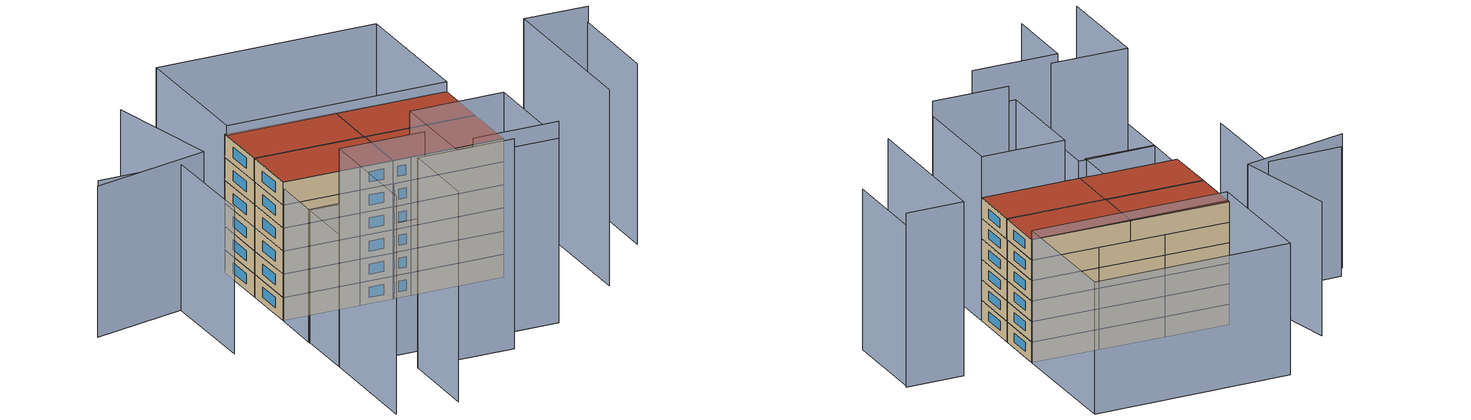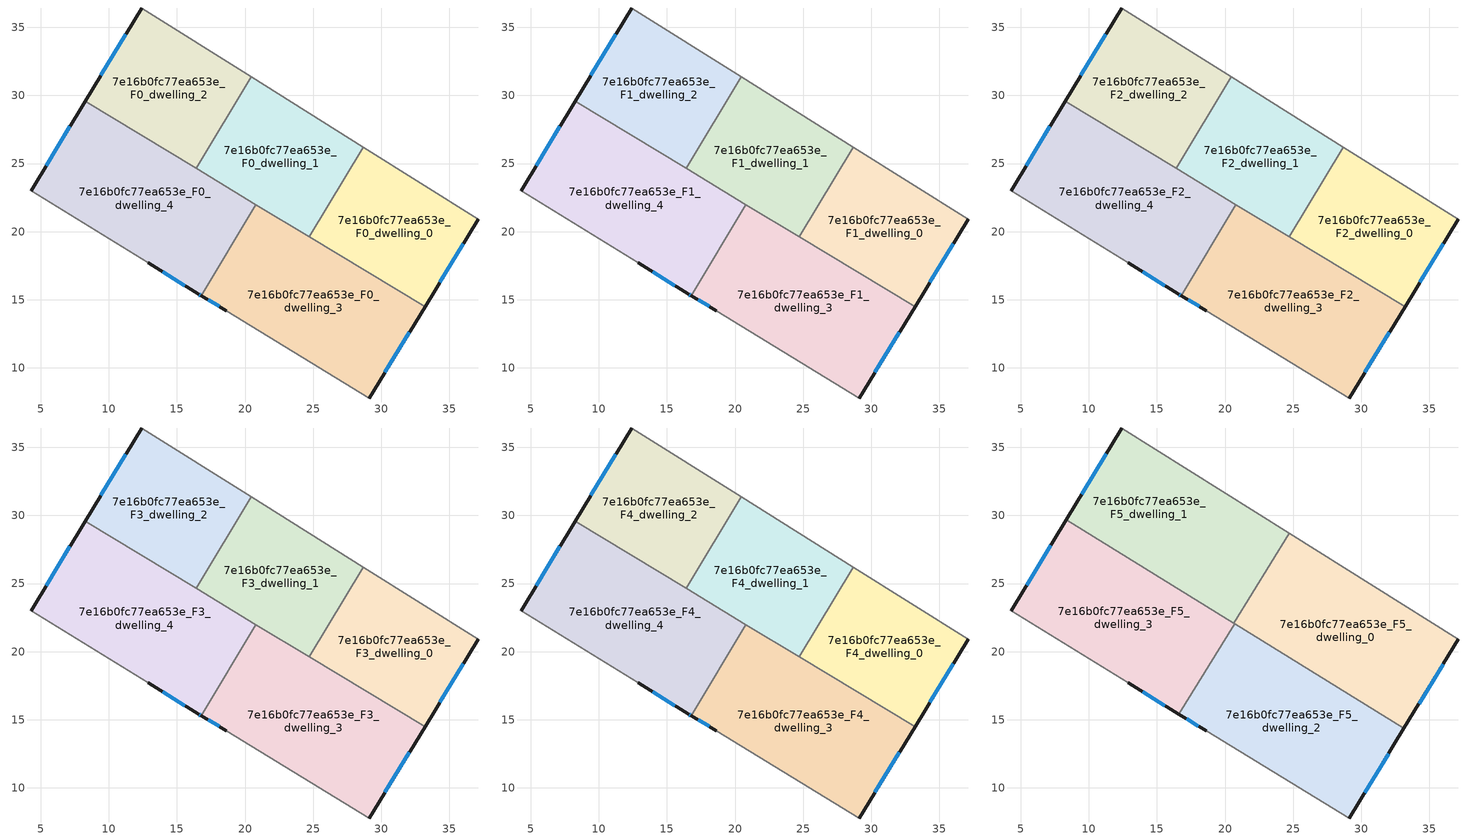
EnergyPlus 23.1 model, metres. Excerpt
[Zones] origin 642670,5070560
7e16b0fc77ea653e_F0_dwelling_0
 floor ground (EU_floor_Construction): 37.12,20.9 33.2,14.49 24.72,19.62 28.69,26.19 z0
 wall outside (EU_wall_Construction): 33.2,14.49 37.12,20.9 z0:3
 wall to 7e16b0fc77ea653e_F0_dwelling_1 (EU_wall_Construction): 28.69,26.19 24.72,19.62 z0:3
 wall adiabatic (EU_wall_Construction): 37.12,20.9 28.69,26.19 z0:3
 wall to 7e16b0fc77ea653e_F0_dwelling_3 (EU_wall_Construction): 24.72,19.62 33.2,14.49 z0:3
 window (EU_Window_Construction): 34.3,16.29 36.02,19.1 z0.84:2.16
7e16b0fc77ea653e_F0_dwelling_1
 floor ground (EU_floor_Construction): 28.69,26.19 24.72,19.62 16.4,24.64 20.46,31.36 z0
 wall to 7e16b0fc77ea653e_F0_dwelling_2 (EU_wall_Construction): 20.46,31.36 16.4,24.64 z0:3
 wall adiabatic (EU_wall_Construction): 28.69,26.19 20.46,31.36 z0:3
 wall to 7e16b0fc77ea653e_F0_dwelling_4 (EU_wall_Construction): 16.4,24.64 20.8,21.98 z0:3
 wall to 7e16b0fc77ea653e_F0_dwelling_3 (EU_wall_Construction): 20.8,21.98 24.72,19.62 z0:3
7e16b0fc77ea653e_F0_dwelling_2
 floor ground (EU_floor_Construction): 20.46,31.36 16.4,24.64 8.26,29.55 12.41,36.42 z0
 wall outside (EU_wall_Construction): 12.41,36.42 8.26,29.55 z0:3
 wall adiabatic (EU_wall_Construction): 20.46,31.36 12.41,36.42 z0:3
 wall to 7e16b0fc77ea653e_F0_dwelling_4 (EU_wall_Construction): 8.26,29.55 16.4,24.64 z0:3
 window (EU_Window_Construction): 11.24,34.49 9.42,31.48 z0.84:2.16
7e16b0fc77ea653e_F0_dwelling_3
 floor ground (EU_floor_Construction): 33.2,14.49 29.11,7.79 18.6,14.2 16.77,15.3 20.8,21.98 z0
 wall outside (EU_wall_Construction): 16.77,15.3 18.6,14.2 / 29.11,7.79 33.2,14.49 z0:3
 wall to 7e16b0fc77ea653e_F0_dwelling_4 (EU_wall_Construction): 20.8,21.98 16.77,15.3 z0:3
 wall adiabatic (EU_wall_Construction): 18.6,14.2 29.11,7.79 z0:3
 window (EU_Window_Construction): 17.28,14.99 18.09,14.51 / 30.26,9.67 32.06,12.61 z0.84:2.16
7e16b0fc77ea653e_F0_dwelling_4
 floor ground (EU_floor_Construction): 20.8,21.98 16.77,15.3 16.6,15.4 12.9,17.7 4.3,23.01 8.26,29.55 z0
 wall outside (EU_wall_Construction): 12.9,17.7 16.6,15.4 16.77,15.3 / 8.26,29.55 4.3,23.01 z0:3
 wall adiabatic (EU_wall_Construction): 4.3,23.01 12.9,17.7 z0:3
 window (EU_Window_Construction): 16.65,15.37 16.72,15.33 / 13.94,17.06 15.57,16.04 / 7.15,27.72 5.41,24.84 z0.84:2.16
7e16b0fc77ea653e_F1_dwelling_0
 floor to 7e16b0fc77ea653e_F0_dwelling_0 (EU_floor_Construction): 37.12,20.9 33.2,14.49 24.72,19.62 28.69,26.19 z3
 wall outside (EU_wall_Construction): 33.2,14.49 37.12,20.9 z3:6
 wall to 7e16b0fc77ea653e_F1_dwelling_1 (EU_wall_Construction): 28.69,26.19 24.72,19.62 z3:6
 wall adiabatic (EU_wall_Construction): 37.12,20.9 28.69,26.19 z3:6
 wall to 7e16b0fc77ea653e_F1_dwelling_3 (EU_wall_Construction): 24.72,19.62 33.2,14.49 z3:6
 window (EU_Window_Construction): 34.3,16.29 36.02,19.1 z3.84:5.16
7e16b0fc77ea653e_F1_dwelling_1
 floor to 7e16b0fc77ea653e_F0_dwelling_1 (EU_floor_Construction): 28.69,26.19 24.72,19.62 16.4,24.64 20.46,31.36 z3
 wall to 7e16b0fc77ea653e_F1_dwelling_2 (EU_wall_Construction): 20.46,31.36 16.4,24.64 z3:6
 wall adiabatic (EU_wall_Construction): 28.69,26.19 20.46,31.36 z3:6
 wall to 7e16b0fc77ea653e_F1_dwelling_4 (EU_wall_Construction): 16.4,24.64 20.8,21.98 z3:6
 wall to 7e16b0fc77ea653e_F1_dwelling_3 (EU_wall_Construction): 20.8,21.98 24.72,19.62 z3:6
7e16b0fc77ea653e_F1_dwelling_2
 floor to 7e16b0fc77ea653e_F0_dwelling_2 (EU_floor_Construction): 20.46,31.36 16.4,24.64 8.26,29.55 12.41,36.42 z3
 wall outside (EU_wall_Construction): 12.41,36.42 8.26,29.55 z3:6
 wall adiabatic (EU_wall_Construction): 20.46,31.36 12.41,36.42 z3:6
 wall to 7e16b0fc77ea653e_F1_dwelling_4 (EU_wall_Construction): 8.26,29.55 16.4,24.64 z3:6
 window (EU_Window_Construction): 11.24,34.49 9.42,31.48 z3.84:5.16
7e16b0fc77ea653e_F1_dwelling_3
 floor to 7e16b0fc77ea653e_F0_dwelling_3 (EU_floor_Construction): 33.2,14.49 29.11,7.79 18.6,14.2 16.77,15.3 20.8,21.98 z3
 wall outside (EU_wall_Construction): 16.77,15.3 18.6,14.2 / 29.11,7.79 33.2,14.49 z3:6
 wall to 7e16b0fc77ea653e_F1_dwelling_4 (EU_wall_Construction): 20.8,21.98 16.77,15.3 z3:6
 wall adiabatic (EU_wall_Construction): 18.6,14.2 29.11,7.79 z3:6
 window (EU_Window_Construction): 17.28,14.99 18.09,14.51 / 30.26,9.67 32.06,12.61 z3.84:5.16
7e16b0fc77ea653e_F1_dwelling_4
 floor to 7e16b0fc77ea653e_F0_dwelling_4 (EU_floor_Construction): 20.8,21.98 16.77,15.3 16.6,15.4 12.9,17.7 4.3,23.01 8.26,29.55 z3
 wall outside (EU_wall_Construction): 12.9,17.7 16.6,15.4 16.77,15.3 / 8.26,29.55 4.3,23.01 z3:6
 wall adiabatic (EU_wall_Construction): 4.3,23.01 12.9,17.7 z3:6
 window (EU_Window_Construction): 16.65,15.37 16.72,15.33 / 13.94,17.06 15.57,16.04 / 7.15,27.72 5.41,24.84 z3.84:5.16
7e16b0fc77ea653e_F2_dwelling_0
 floor to 7e16b0fc77ea653e_F1_dwelling_0 (EU_floor_Construction): 37.12,20.9 33.2,14.49 24.72,19.62 28.69,26.19 z6
 wall outside (EU_wall_Construction): 33.2,14.49 37.12,20.9 z6:9
 wall to 7e16b0fc77ea653e_F2_dwelling_1 (EU_wall_Construction): 28.69,26.19 24.72,19.62 z6:9
 wall adiabatic (EU_wall_Construction): 37.12,20.9 28.69,26.19 z6:9
 wall to 7e16b0fc77ea653e_F2_dwelling_3 (EU_wall_Construction): 24.72,19.62 33.2,14.49 z6:9
 window (EU_Window_Construction): 34.3,16.29 36.02,19.1 z6.84:8.16
7e16b0fc77ea653e_F2_dwelling_1
 floor to 7e16b0fc77ea653e_F1_dwelling_1 (EU_floor_Construction): 28.69,26.19 24.72,19.62 16.4,24.64 20.46,31.36 z6
 wall to 7e16b0fc77ea653e_F2_dwelling_2 (EU_wall_Construction): 20.46,31.36 16.4,24.64 z6:9
 wall adiabatic (EU_wall_Construction): 28.69,26.19 20.46,31.36 z6:9
 wall to 7e16b0fc77ea653e_F2_dwelling_4 (EU_wall_Construction): 16.4,24.64 20.8,21.98 z6:9
 wall to 7e16b0fc77ea653e_F2_dwelling_3 (EU_wall_Construction): 20.8,21.98 24.72,19.62 z6:9
7e16b0fc77ea653e_F2_dwelling_2
 floor to 7e16b0fc77ea653e_F1_dwelling_2 (EU_floor_Construction): 20.46,31.36 16.4,24.64 8.26,29.55 12.41,36.42 z6
 wall outside (EU_wall_Construction): 12.41,36.42 8.26,29.55 z6:9
 wall adiabatic (EU_wall_Construction): 20.46,31.36 12.41,36.42 z6:9
 wall to 7e16b0fc77ea653e_F2_dwelling_4 (EU_wall_Construction): 8.26,29.55 16.4,24.64 z6:9
 window (EU_Window_Construction): 11.24,34.49 9.42,31.48 z6.84:8.16
7e16b0fc77ea653e_F2_dwelling_3
 floor to 7e16b0fc77ea653e_F1_dwelling_3 (EU_floor_Construction): 33.2,14.49 29.11,7.79 18.6,14.2 16.77,15.3 20.8,21.98 z6
 wall outside (EU_wall_Construction): 16.77,15.3 18.6,14.2 / 29.11,7.79 33.2,14.49 z6:9
 wall to 7e16b0fc77ea653e_F2_dwelling_4 (EU_wall_Construction): 20.8,21.98 16.77,15.3 z6:9
 wall adiabatic (EU_wall_Construction): 18.6,14.2 29.11,7.79 z6:9
 window (EU_Window_Construction): 17.28,14.99 18.09,14.51 / 30.26,9.67 32.06,12.61 z6.84:8.16
7e16b0fc77ea653e_F2_dwelling_4
 floor to 7e16b0fc77ea653e_F1_dwelling_4 (EU_floor_Construction): 20.8,21.98 16.77,15.3 16.6,15.4 12.9,17.7 4.3,23.01 8.26,29.55 z6
 wall outside (EU_wall_Construction): 12.9,17.7 16.6,15.4 16.77,15.3 / 8.26,29.55 4.3,23.01 z6:9
 wall adiabatic (EU_wall_Construction): 4.3,23.01 12.9,17.7 z6:9
 window (EU_Window_Construction): 16.65,15.37 16.72,15.33 / 13.94,17.06 15.57,16.04 / 7.15,27.72 5.41,24.84 z6.84:8.16
7e16b0fc77ea653e_F3_dwelling_0
 floor to 7e16b0fc77ea653e_F2_dwelling_0 (EU_floor_Construction): 37.12,20.9 33.2,14.49 24.72,19.62 28.69,26.19 z9
 wall outside (EU_wall_Construction): 33.2,14.49 37.12,20.9 z9:12
 wall to 7e16b0fc77ea653e_F3_dwelling_1 (EU_wall_Construction): 28.69,26.19 24.72,19.62 z9:12
 wall adiabatic (EU_wall_Construction): 37.12,20.9 28.69,26.19 z9:12
 wall to 7e16b0fc77ea653e_F3_dwelling_3 (EU_wall_Construction): 24.72,19.62 33.2,14.49 z9:12
 window (EU_Window_Construction): 34.3,16.29 36.02,19.1 z9.84:11.16
7e16b0fc77ea653e_F3_dwelling_1
 floor to 7e16b0fc77ea653e_F2_dwelling_1 (EU_floor_Construction): 28.69,26.19 24.72,19.62 16.4,24.64 20.46,31.36 z9
 wall to 7e16b0fc77ea653e_F3_dwelling_2 (EU_wall_Construction): 20.46,31.36 16.4,24.64 z9:12
 wall adiabatic (EU_wall_Construction): 28.69,26.19 20.46,31.36 z9:12
 wall to 7e16b0fc77ea653e_F3_dwelling_4 (EU_wall_Construction): 16.4,24.64 20.8,21.98 z9:12
 wall to 7e16b0fc77ea653e_F3_dwelling_3 (EU_wall_Construction): 20.8,21.98 24.72,19.62 z9:12
7e16b0fc77ea653e_F3_dwelling_2
 floor to 7e16b0fc77ea653e_F2_dwelling_2 (EU_floor_Construction): 20.46,31.36 16.4,24.64 8.26,29.55 12.41,36.42 z9
 wall outside (EU_wall_Construction): 12.41,36.42 8.26,29.55 z9:12
 wall adiabatic (EU_wall_Construction): 20.46,31.36 12.41,36.42 z9:12
 wall to 7e16b0fc77ea653e_F3_dwelling_4 (EU_wall_Construction): 8.26,29.55 16.4,24.64 z9:12
 window (EU_Window_Construction): 11.24,34.49 9.42,31.48 z9.84:11.16
7e16b0fc77ea653e_F3_dwelling_3
 floor to 7e16b0fc77ea653e_F2_dwelling_3 (EU_floor_Construction): 33.2,14.49 29.11,7.79 18.6,14.2 16.77,15.3 20.8,21.98 z9
 wall outside (EU_wall_Construction): 16.77,15.3 18.6,14.2 / 29.11,7.79 33.2,14.49 z9:12
 wall to 7e16b0fc77ea653e_F3_dwelling_4 (EU_wall_Construction): 20.8,21.98 16.77,15.3 z9:12
 wall adiabatic (EU_wall_Construction): 18.6,14.2 29.11,7.79 z9:12
 window (EU_Window_Construction): 17.28,14.99 18.09,14.51 / 30.26,9.67 32.06,12.61 z9.84:11.16
7e16b0fc77ea653e_F3_dwelling_4
 floor to 7e16b0fc77ea653e_F2_dwelling_4 (EU_floor_Construction): 20.8,21.98 16.77,15.3 16.6,15.4 12.9,17.7 4.3,23.01 8.26,29.55 z9
 wall outside (EU_wall_Construction): 12.9,17.7 16.6,15.4 16.77,15.3 / 8.26,29.55 4.3,23.01 z9:12
 wall adiabatic (EU_wall_Construction): 4.3,23.01 12.9,17.7 z9:12
 window (EU_Window_Construction): 16.65,15.37 16.72,15.33 / 13.94,17.06 15.57,16.04 / 7.15,27.72 5.41,24.84 z9.84:11.16
7e16b0fc77ea653e_F4_dwelling_0
 floor to 7e16b0fc77ea653e_F3_dwelling_0 (EU_floor_Construction): 37.12,20.9 33.2,14.49 24.72,19.62 28.69,26.19 z12
 wall outside (EU_wall_Construction): 33.2,14.49 37.12,20.9 z12:15
 wall to 7e16b0fc77ea653e_F4_dwelling_1 (EU_wall_Construction): 28.69,26.19 24.72,19.62 z12:15
 wall adiabatic (EU_wall_Construction): 37.12,20.9 28.69,26.19 z12:15
 wall to 7e16b0fc77ea653e_F4_dwelling_3 (EU_wall_Construction): 24.72,19.62 33.2,14.49 z12:15
 window (EU_Window_Construction): 34.3,16.29 36.02,19.1 z12.84:14.16
 ceiling adiabatic (EU_roof_Construction): 33.2,14.49 37.12,20.9 28.69,26.19 24.72,19.62 z15
7e16b0fc77ea653e_F4_dwelling_1
 floor to 7e16b0fc77ea653e_F3_dwelling_1 (EU_floor_Construction): 28.69,26.19 24.72,19.62 16.4,24.64 20.46,31.36 z12
 wall to 7e16b0fc77ea653e_F4_dwelling_2 (EU_wall_Construction): 20.46,31.36 16.4,24.64 z12:15
 wall adiabatic (EU_wall_Construction): 28.69,26.19 20.46,31.36 z12:15
 wall to 7e16b0fc77ea653e_F4_dwelling_4 (EU_wall_Construction): 16.4,24.64 20.8,21.98 z12:15
 wall to 7e16b0fc77ea653e_F4_dwelling_3 (EU_wall_Construction): 20.8,21.98 24.72,19.62 z12:15
 ceiling adiabatic (EU_roof_Construction): 24.72,19.62 28.69,26.19 24.71,28.69 20.62,22.09 16.43,24.68 20.71,22.03 z15
7e16b0fc77ea653e_F4_dwelling_2
 floor to 7e16b0fc77ea653e_F3_dwelling_2 (EU_floor_Construction): 20.46,31.36 16.4,24.64 8.26,29.55 12.41,36.42 z12
 wall outside (EU_wall_Construction): 12.41,36.42 8.26,29.55 z12:15
 wall adiabatic (EU_wall_Construction): 20.46,31.36 12.41,36.42 z12:15
 wall to 7e16b0fc77ea653e_F4_dwelling_4 (EU_wall_Construction): 8.26,29.55 16.4,24.64 z12:15
 window (EU_Window_Construction): 11.24,34.49 9.42,31.48 z12.84:14.16
7e16b0fc77ea653e_F4_dwelling_3
 floor to 7e16b0fc77ea653e_F3_dwelling_3 (EU_floor_Construction): 33.2,14.49 29.11,7.79 18.6,14.2 16.77,15.3 20.8,21.98 z12
 wall outside (EU_wall_Construction): 16.77,15.3 18.6,14.2 / 29.11,7.79 33.2,14.49 z12:15
 wall to 7e16b0fc77ea653e_F4_dwelling_4 (EU_wall_Construction): 20.8,21.98 16.77,15.3 z12:15
 wall adiabatic (EU_wall_Construction): 18.6,14.2 29.11,7.79 z12:15
 window (EU_Window_Construction): 17.28,14.99 18.09,14.51 / 30.26,9.67 32.06,12.61 z12.84:14.16
 ceiling adiabatic (EU_roof_Construction): 33.12,14.36 33.2,14.49 20.8,21.98 z15
7e16b0fc77ea653e_F4_dwelling_4
 floor to 7e16b0fc77ea653e_F3_dwelling_4 (EU_floor_Construction): 20.8,21.98 16.77,15.3 16.6,15.4 12.9,17.7 4.3,23.01 8.26,29.55 z12
 wall outside (EU_wall_Construction): 12.9,17.7 16.6,15.4 16.77,15.3 / 8.26,29.55 4.3,23.01 z12:15
 wall adiabatic (EU_wall_Construction): 4.3,23.01 12.9,17.7 z12:15
 window (EU_Window_Construction): 16.65,15.37 16.72,15.33 / 13.94,17.06 15.57,16.04 / 7.15,27.72 5.41,24.84 z12.84:14.16
7e16b0fc77ea653e_F5_dwelling_0
 floor adiabatic (EU_floor_Construction): 37.12,20.9 33.12,14.36 20.62,22.09 24.71,28.69 z15
 wall outside (EU_wall_Construction): 33.12,14.36 37.12,20.9 z15:18
 wall to 7e16b0fc77ea653e_F5_dwelling_1 (EU_wall_Construction): 24.71,28.69 20.62,22.09 z15:18
 wall adiabatic (EU_wall_Construction): 37.12,20.9 24.71,28.69 z15:18
 wall to 7e16b0fc77ea653e_F5_dwelling_2 (EU_wall_Construction): 20.71,22.03 33.12,14.36 z15:18
 wall to 7e16b0fc77ea653e_F5_dwelling_3 (EU_wall_Construction): 20.62,22.09 20.71,22.03 z15:18
 window (EU_Window_Construction): 34.24,16.19 36,19.07 z15.84:17.16
 roof outside (EU_roof_Construction): 33.12,14.36 37.12,20.9 24.71,28.69 20.62,22.09 z18
7e16b0fc77ea653e_F5_dwelling_1
 floor to 7e16b0fc77ea653e_F4_dwelling_2 (EU_floor_Construction): 20.46,31.36 16.43,24.68 8.34,29.68 12.41,36.42 z15
 floor to 7e16b0fc77ea653e_F4_dwelling_1 (EU_floor_Construction): 24.71,28.69 20.62,22.09 16.43,24.68 20.46,31.36 z15
 wall outside (EU_wall_Construction): 12.41,36.42 8.33,29.68 z15:18
 wall adiabatic (EU_wall_Construction): 24.71,28.69 12.41,36.42 z15:18
 wall to 7e16b0fc77ea653e_F5_dwelling_3 (EU_wall_Construction): 8.33,29.68 20.62,22.09 z15:18
 window (EU_Window_Construction): 11.27,34.53 9.48,31.57 z15.84:17.16
 roof outside (EU_roof_Construction): 20.62,22.09 24.71,28.69 12.41,36.42 8.33,29.68 z18
7e16b0fc77ea653e_F5_dwelling_2
 floor to 7e16b0fc77ea653e_F4_dwelling_3 (EU_floor_Construction): 33.12,14.36 29.11,7.79 18.6,14.2 16.77,15.3 20.8,21.98 z15
 floor to 7e16b0fc77ea653e_F4_dwelling_4 (EU_floor_Construction): 20.8,21.98 16.77,15.3 16.61,15.4 20.71,22.03 20.74,22.01 z15
 wall outside (EU_wall_Construction): 16.61,15.4 18.6,14.2 / 29.11,7.79 33.12,14.36 z15:18
 wall adiabatic (EU_wall_Construction): 18.6,14.2 29.11,7.79 z15:18
 wall to 7e16b0fc77ea653e_F5_dwelling_3 (EU_wall_Construction): 20.71,22.03 16.61,15.4 z15:18
 window (EU_Window_Construction): 17.17,15.06 18.04,14.53 / 30.23,9.63 32,12.52 z15.84:17.16
 roof outside (EU_roof_Construction): 29.11,7.79 33.12,14.36 20.71,22.03 16.61,15.4 18.6,14.2 z18
7e16b0fc77ea653e_F5_dwelling_3
 floor to 7e16b0fc77ea653e_F4_dwelling_2 (EU_floor_Construction): 16.43,24.68 16.4,24.64 8.26,29.55 8.34,29.68 z15
 floor to 7e16b0fc77ea653e_F4_dwelling_4 (EU_floor_Construction): 20.71,22.03 16.6,15.4 12.9,17.7 4.3,23.01 8.26,29.55 z15
 floor to 7e16b0fc77ea653e_F4_dwelling_1 (EU_floor_Construction): 20.71,22.03 16.4,24.64 16.43,24.68 z15
 wall outside (EU_wall_Construction): 8.33,29.68 4.3,23.01 / 12.9,17.7 16.6,15.4 z15:18
 wall adiabatic (EU_wall_Construction): 4.3,23.01 12.9,17.7 z15:18
 window (EU_Window_Construction): 7.2,27.81 5.43,24.88 / 13.94,17.06 15.57,16.04 z15.84:17.16
 roof outside (EU_roof_Construction): 16.6,15.4 20.71,22.03 8.33,29.68 4.3,23.01 12.9,17.7 z18
shading: 11.69,0.99 21.4,-4.92 z0:26.2; 45.76,-0.43 52.83,11.09 z0:23.5; 33.69,-4.16 45.72,15.59 / 45.72,15.59 53.05,11.12 z0:25.5; 29.12,7.81 21.39,-4.94 / 21.39,-4.94 10.79,1.49 / 10.79,1.49 18.53,14.24 / 18.53,14.24 29.12,7.81 z0:24; -4.52,-7.31 1.27,2.1 / 1.27,2.1 12.09,-4.55 z0:27.3; -11.53,-3.02 -3.49,10.15 / -3.49,10.15 6.18,4.24 z0:28.3; 6.17,4.24 -3.54,10.11 / -3.54,10.11 0.69,17.1 / 0.69,17.1 10.4,11.24 / 10.4,11.24 6.17,4.24 / 4.3,23.01 12.97,17.66 / 12.97,17.66 9.23,11.58 / 9.23,11.58 0.55,16.93 / 0.55,16.93 4.3,23.01 z0:17.2; -9.11,40.52 0.3,34.92 / 0.3,34.92 -6.97,22.74 z0:19; 46.93,37.11 37.12,20.9 / 37.12,20.9 12.16,36.01 / 12.16,36.01 21.97,52.22 / 21.97,52.22 46.93,37.11 z0:19.3; 8.77,48.8 3.62,33.78 / 3.62,33.78 -11.65,39.01 z0:19.6
[Building]
EU S2 Campaign: North Axis=0; Terrain=City; Solar Distribution=FullExterior
[Site:Location]
Lyon-Bron: Latitude=45.75; Longitude=5; Time Zone=1; Elevation=198
[SizingPeriod:WeatherFileDays]
AnnualSizingPeriod: Begin Month=1; Begin Day of Month=1; End Month=12; End Day of Month=31; Day of Week for Start Day=Monday; Use Weather File Daylight Saving Period=No; Use Weather File Rain and Snow Indicators=No
[MATERIAL]
EU_InternalMass_Material: Roughness=MediumRough; Thickness=0.1; Conductivity=1; Density=1800; Specific Heat=900; Thermal Absorptance=0.9; Solar Absorptance=0.7; Visible Absorptance=0.7
[MATERIAL:NOMASS] Roughness=MediumRough; Thermal Absorptance=0.9; Solar Absorptance=0.7; Visible Absorptance=0.7
Name | Thermal Resistance
EU_wall_NoMass | 0.776494
EU_roof_NoMass | 0.486893
EU_floor_NoMass | 0.421597
[WINDOWMATERIAL:SIMPLEGLAZINGSYSTEM]
EU_Window_SimpleGlazing: UFactor=4.24961; Solar Heat Gain Coefficient=0.83; Visible Transmittance=0.83
[CONSTRUCTION]
EU_wall_Construction: EU_wall_NoMass
EU_roof_Construction: EU_roof_NoMass
EU_floor_Construction: EU_floor_NoMass
EU_InternalMass_Construction: EU_InternalMass_Material
EU_Window_Construction: EU_Window_SimpleGlazing
[ZONE] Type=1; Multiplier=1; Ceiling Height=autocalculate; Floor Area=autocalculate; Part of Total Floor Area=Yes
Name | Volume
7e16b0fc77ea653e_F0_dwelling_0; 7e16b0fc77ea653e_F1_dwelling_0; 7e16b0fc77ea653e_F2_dwelling_0; 7e16b0fc77ea653e_F3_dwelling_0; 7e16b0fc77ea653e_F4_dwelling_0 | 226.371
7e16b0fc77ea653e_F5_dwelling_0; 7e16b0fc77ea653e_F0_dwelling_4; 7e16b0fc77ea653e_F1_dwelling_4; 7e16b0fc77ea653e_F2_dwelling_4; 7e16b0fc77ea653e_F3_dwelling_4; 7e16b0fc77ea653e_F4_dwelling_4 | 339.532
7e16b0fc77ea653e_F0_dwelling_1; 7e16b0fc77ea653e_F1_dwelling_1; 7e16b0fc77ea653e_F2_dwelling_1; 7e16b0fc77ea653e_F3_dwelling_1; 7e16b0fc77ea653e_F4_dwelling_1 | 226.362
7e16b0fc77ea653e_F5_dwelling_1 | 339.555
7e16b0fc77ea653e_F0_dwelling_2; 7e16b0fc77ea653e_F1_dwelling_2; 7e16b0fc77ea653e_F2_dwelling_2; 7e16b0fc77ea653e_F3_dwelling_2; 7e16b0fc77ea653e_F4_dwelling_2 | 226.386
7e16b0fc77ea653e_F5_dwelling_2 | 339.558
7e16b0fc77ea653e_F0_dwelling_3; 7e16b0fc77ea653e_F1_dwelling_3; 7e16b0fc77ea653e_F2_dwelling_3; 7e16b0fc77ea653e_F3_dwelling_3; 7e16b0fc77ea653e_F4_dwelling_3 | 339.525
7e16b0fc77ea653e_F5_dwelling_3 | 339.463
[INTERNALMASS] Construction=EU_InternalMass_Construction
Name | Zone or ZoneList | Surface Area
7e16b0fc77ea653e_F0_dwelling_0_EU_InternalMass | 7e16b0fc77ea653e_F0_dwelling_0 | 75.4569
7e16b0fc77ea653e_F0_dwelling_1_EU_InternalMass | 7e16b0fc77ea653e_F0_dwelling_1 | 75.4537
7e16b0fc77ea653e_F0_dwelling_2_EU_InternalMass | 7e16b0fc77ea653e_F0_dwelling_2 | 75.4622
7e16b0fc77ea653e_F0_dwelling_3_EU_InternalMass | 7e16b0fc77ea653e_F0_dwelling_3 | 113.175
7e16b0fc77ea653e_F0_dwelling_4_EU_InternalMass | 7e16b0fc77ea653e_F0_dwelling_4 | 113.177
7e16b0fc77ea653e_F1_dwelling_0_EU_InternalMass | 7e16b0fc77ea653e_F1_dwelling_0 | 75.4569
7e16b0fc77ea653e_F1_dwelling_1_EU_InternalMass | 7e16b0fc77ea653e_F1_dwelling_1 | 75.4537
7e16b0fc77ea653e_F1_dwelling_2_EU_InternalMass | 7e16b0fc77ea653e_F1_dwelling_2 | 75.4622
7e16b0fc77ea653e_F1_dwelling_3_EU_InternalMass | 7e16b0fc77ea653e_F1_dwelling_3 | 113.175
7e16b0fc77ea653e_F1_dwelling_4_EU_InternalMass | 7e16b0fc77ea653e_F1_dwelling_4 | 113.177
7e16b0fc77ea653e_F2_dwelling_0_EU_InternalMass | 7e16b0fc77ea653e_F2_dwelling_0 | 75.4569
7e16b0fc77ea653e_F2_dwelling_1_EU_InternalMass | 7e16b0fc77ea653e_F2_dwelling_1 | 75.4537
7e16b0fc77ea653e_F2_dwelling_2_EU_InternalMass | 7e16b0fc77ea653e_F2_dwelling_2 | 75.4622
7e16b0fc77ea653e_F2_dwelling_3_EU_InternalMass | 7e16b0fc77ea653e_F2_dwelling_3 | 113.175
7e16b0fc77ea653e_F2_dwelling_4_EU_InternalMass | 7e16b0fc77ea653e_F2_dwelling_4 | 113.177
7e16b0fc77ea653e_F3_dwelling_0_EU_InternalMass | 7e16b0fc77ea653e_F3_dwelling_0 | 75.4569
7e16b0fc77ea653e_F3_dwelling_1_EU_InternalMass | 7e16b0fc77ea653e_F3_dwelling_1 | 75.4537
7e16b0fc77ea653e_F3_dwelling_2_EU_InternalMass | 7e16b0fc77ea653e_F3_dwelling_2 | 75.4622
7e16b0fc77ea653e_F3_dwelling_3_EU_InternalMass | 7e16b0fc77ea653e_F3_dwelling_3 | 113.175
7e16b0fc77ea653e_F3_dwelling_4_EU_InternalMass | 7e16b0fc77ea653e_F3_dwelling_4 | 113.177
7e16b0fc77ea653e_F4_dwelling_0_EU_InternalMass | 7e16b0fc77ea653e_F4_dwelling_0 | 75.4569
7e16b0fc77ea653e_F4_dwelling_1_EU_InternalMass | 7e16b0fc77ea653e_F4_dwelling_1 | 75.4537
7e16b0fc77ea653e_F4_dwelling_2_EU_InternalMass | 7e16b0fc77ea653e_F4_dwelling_2 | 75.4622
7e16b0fc77ea653e_F4_dwelling_3_EU_InternalMass | 7e16b0fc77ea653e_F4_dwelling_3 | 113.175
7e16b0fc77ea653e_F4_dwelling_4_EU_InternalMass | 7e16b0fc77ea653e_F4_dwelling_4 | 113.177
7e16b0fc77ea653e_F5_dwelling_0_EU_InternalMass | 7e16b0fc77ea653e_F5_dwelling_0 | 113.178
7e16b0fc77ea653e_F5_dwelling_1_EU_InternalMass | 7e16b0fc77ea653e_F5_dwelling_1 | 113.184
7e16b0fc77ea653e_F5_dwelling_2_EU_InternalMass | 7e16b0fc77ea653e_F5_dwelling_2 | 113.184
7e16b0fc77ea653e_F5_dwelling_3_EU_InternalMass | 7e16b0fc77ea653e_F5_dwelling_3 | 113.175
[OTHEREQUIPMENT] Fuel Type=Electricity; Design Level Calculation Method=Watts/Area; Power per Zone Floor Area=1; Fraction Latent=0; Fraction Radiant=0; Fraction Lost=0; Carbon Dioxide Generation Rate=0; EndUse Subcategory=EU_Step8_InternalGains
Name | Zone or ZoneList or Space or SpaceList | Schedule
EU_Step8_InternalGain_7e16b0fc77ea653e_F0_dwelling_0_f000 | 7e16b0fc77ea653e_F0_dwelling_0 | EU_Step8_GainSchedule_7e16b0fc77ea653e_F0_dwelling_0_f000
EU_Step8_InternalGain_7e16b0fc77ea653e_F0_dwelling_1_f000 | 7e16b0fc77ea653e_F0_dwelling_1 | EU_Step8_GainSchedule_7e16b0fc77ea653e_F0_dwelling_1_f000
EU_Step8_InternalGain_7e16b0fc77ea653e_F0_dwelling_2_f000 | 7e16b0fc77ea653e_F0_dwelling_2 | EU_Step8_GainSchedule_7e16b0fc77ea653e_F0_dwelling_2_f000
EU_Step8_InternalGain_7e16b0fc77ea653e_F0_dwelling_3_f000 | 7e16b0fc77ea653e_F0_dwelling_3 | EU_Step8_GainSchedule_7e16b0fc77ea653e_F0_dwelling_3_f000
EU_Step8_InternalGain_7e16b0fc77ea653e_F0_dwelling_4_f000 | 7e16b0fc77ea653e_F0_dwelling_4 | EU_Step8_GainSchedule_7e16b0fc77ea653e_F0_dwelling_4_f000
EU_Step8_InternalGain_7e16b0fc77ea653e_F1_dwelling_0_f000 | 7e16b0fc77ea653e_F1_dwelling_0 | EU_Step8_GainSchedule_7e16b0fc77ea653e_F1_dwelling_0_f000
EU_Step8_InternalGain_7e16b0fc77ea653e_F1_dwelling_1_f000 | 7e16b0fc77ea653e_F1_dwelling_1 | EU_Step8_GainSchedule_7e16b0fc77ea653e_F1_dwelling_1_f000
EU_Step8_InternalGain_7e16b0fc77ea653e_F1_dwelling_2_f000 | 7e16b0fc77ea653e_F1_dwelling_2 | EU_Step8_GainSchedule_7e16b0fc77ea653e_F1_dwelling_2_f000
EU_Step8_InternalGain_7e16b0fc77ea653e_F1_dwelling_3_f000 | 7e16b0fc77ea653e_F1_dwelling_3 | EU_Step8_GainSchedule_7e16b0fc77ea653e_F1_dwelling_3_f000
EU_Step8_InternalGain_7e16b0fc77ea653e_F1_dwelling_4_f000 | 7e16b0fc77ea653e_F1_dwelling_4 | EU_Step8_GainSchedule_7e16b0fc77ea653e_F1_dwelling_4_f000
EU_Step8_InternalGain_7e16b0fc77ea653e_F2_dwelling_0_f000 | 7e16b0fc77ea653e_F2_dwelling_0 | EU_Step8_GainSchedule_7e16b0fc77ea653e_F2_dwelling_0_f000
EU_Step8_InternalGain_7e16b0fc77ea653e_F2_dwelling_1_f000 | 7e16b0fc77ea653e_F2_dwelling_1 | EU_Step8_GainSchedule_7e16b0fc77ea653e_F2_dwelling_1_f000
EU_Step8_InternalGain_7e16b0fc77ea653e_F2_dwelling_2_f000 | 7e16b0fc77ea653e_F2_dwelling_2 | EU_Step8_GainSchedule_7e16b0fc77ea653e_F2_dwelling_2_f000
EU_Step8_InternalGain_7e16b0fc77ea653e_F2_dwelling_3_f000 | 7e16b0fc77ea653e_F2_dwelling_3 | EU_Step8_GainSchedule_7e16b0fc77ea653e_F2_dwelling_3_f000
EU_Step8_InternalGain_7e16b0fc77ea653e_F2_dwelling_4_f000 | 7e16b0fc77ea653e_F2_dwelling_4 | EU_Step8_GainSchedule_7e16b0fc77ea653e_F2_dwelling_4_f000
EU_Step8_InternalGain_7e16b0fc77ea653e_F3_dwelling_0_f000 | 7e16b0fc77ea653e_F3_dwelling_0 | EU_Step8_GainSchedule_7e16b0fc77ea653e_F3_dwelling_0_f000
EU_Step8_InternalGain_7e16b0fc77ea653e_F3_dwelling_1_f000 | 7e16b0fc77ea653e_F3_dwelling_1 | EU_Step8_GainSchedule_7e16b0fc77ea653e_F3_dwelling_1_f000
EU_Step8_InternalGain_7e16b0fc77ea653e_F3_dwelling_2_f000 | 7e16b0fc77ea653e_F3_dwelling_2 | EU_Step8_GainSchedule_7e16b0fc77ea653e_F3_dwelling_2_f000
EU_Step8_InternalGain_7e16b0fc77ea653e_F3_dwelling_3_f000 | 7e16b0fc77ea653e_F3_dwelling_3 | EU_Step8_GainSchedule_7e16b0fc77ea653e_F3_dwelling_3_f000
EU_Step8_InternalGain_7e16b0fc77ea653e_F3_dwelling_4_f000 | 7e16b0fc77ea653e_F3_dwelling_4 | EU_Step8_GainSchedule_7e16b0fc77ea653e_F3_dwelling_4_f000
EU_Step8_InternalGain_7e16b0fc77ea653e_F4_dwelling_0_f000 | 7e16b0fc77ea653e_F4_dwelling_0 | EU_Step8_GainSchedule_7e16b0fc77ea653e_F4_dwelling_0_f000
EU_Step8_InternalGain_7e16b0fc77ea653e_F4_dwelling_1_f000 | 7e16b0fc77ea653e_F4_dwelling_1 | EU_Step8_GainSchedule_7e16b0fc77ea653e_F4_dwelling_1_f000
EU_Step8_InternalGain_7e16b0fc77ea653e_F4_dwelling_2_f000 | 7e16b0fc77ea653e_F4_dwelling_2 | EU_Step8_GainSchedule_7e16b0fc77ea653e_F4_dwelling_2_f000
EU_Step8_InternalGain_7e16b0fc77ea653e_F4_dwelling_3_f000 | 7e16b0fc77ea653e_F4_dwelling_3 | EU_Step8_GainSchedule_7e16b0fc77ea653e_F4_dwelling_3_f000
EU_Step8_InternalGain_7e16b0fc77ea653e_F4_dwelling_4_f000 | 7e16b0fc77ea653e_F4_dwelling_4 | EU_Step8_GainSchedule_7e16b0fc77ea653e_F4_dwelling_4_f000
EU_Step8_InternalGain_7e16b0fc77ea653e_F5_dwelling_0_f000 | 7e16b0fc77ea653e_F5_dwelling_0 | EU_Step8_GainSchedule_7e16b0fc77ea653e_F5_dwelling_0_f000
EU_Step8_InternalGain_7e16b0fc77ea653e_F5_dwelling_1_f000 | 7e16b0fc77ea653e_F5_dwelling_1 | EU_Step8_GainSchedule_7e16b0fc77ea653e_F5_dwelling_1_f000
EU_Step8_InternalGain_7e16b0fc77ea653e_F5_dwelling_2_f000 | 7e16b0fc77ea653e_F5_dwelling_2 | EU_Step8_GainSchedule_7e16b0fc77ea653e_F5_dwelling_2_f000
EU_Step8_InternalGain_7e16b0fc77ea653e_F5_dwelling_3_f000 | 7e16b0fc77ea653e_F5_dwelling_3 | EU_Step8_GainSchedule_7e16b0fc77ea653e_F5_dwelling_3_f000
[ZONEVENTILATION:DESIGNFLOWRATE] Schedule=EU_AlwaysOn; Design Flow Rate Calculation Method=AirChanges/Hour; Air Changes per Hour=0.693814; Ventilation Type=Natural; Fan Pressure Rise=0; Fan Total Efficiency=1; Constant Term Coefficient=1; Temperature Term Coefficient=0; Velocity Term Coefficient=0; Velocity Squared Term Coefficient=0; Minimum Indoor Temperature=-100; Maximum Indoor Temperature=100; Delta Temperature=-100; Minimum Outdoor Temperature=-100; Maximum Outdoor Temperature=100; Maximum Wind Speed=40
Name | Zone or ZoneList or Space or SpaceList
EU_ConstantAir_7e16b0fc77ea653e_F0_dwelling_0 | 7e16b0fc77ea653e_F0_dwelling_0
EU_ConstantAir_7e16b0fc77ea653e_F0_dwelling_1 | 7e16b0fc77ea653e_F0_dwelling_1
EU_ConstantAir_7e16b0fc77ea653e_F0_dwelling_2 | 7e16b0fc77ea653e_F0_dwelling_2
EU_ConstantAir_7e16b0fc77ea653e_F0_dwelling_3 | 7e16b0fc77ea653e_F0_dwelling_3
EU_ConstantAir_7e16b0fc77ea653e_F0_dwelling_4 | 7e16b0fc77ea653e_F0_dwelling_4
EU_ConstantAir_7e16b0fc77ea653e_F1_dwelling_0 | 7e16b0fc77ea653e_F1_dwelling_0
EU_ConstantAir_7e16b0fc77ea653e_F1_dwelling_1 | 7e16b0fc77ea653e_F1_dwelling_1
EU_ConstantAir_7e16b0fc77ea653e_F1_dwelling_2 | 7e16b0fc77ea653e_F1_dwelling_2
EU_ConstantAir_7e16b0fc77ea653e_F1_dwelling_3 | 7e16b0fc77ea653e_F1_dwelling_3
EU_ConstantAir_7e16b0fc77ea653e_F1_dwelling_4 | 7e16b0fc77ea653e_F1_dwelling_4
EU_ConstantAir_7e16b0fc77ea653e_F2_dwelling_0 | 7e16b0fc77ea653e_F2_dwelling_0
EU_ConstantAir_7e16b0fc77ea653e_F2_dwelling_1 | 7e16b0fc77ea653e_F2_dwelling_1
EU_ConstantAir_7e16b0fc77ea653e_F2_dwelling_2 | 7e16b0fc77ea653e_F2_dwelling_2
EU_ConstantAir_7e16b0fc77ea653e_F2_dwelling_3 | 7e16b0fc77ea653e_F2_dwelling_3
EU_ConstantAir_7e16b0fc77ea653e_F2_dwelling_4 | 7e16b0fc77ea653e_F2_dwelling_4
EU_ConstantAir_7e16b0fc77ea653e_F3_dwelling_0 | 7e16b0fc77ea653e_F3_dwelling_0
EU_ConstantAir_7e16b0fc77ea653e_F3_dwelling_1 | 7e16b0fc77ea653e_F3_dwelling_1
EU_ConstantAir_7e16b0fc77ea653e_F3_dwelling_2 | 7e16b0fc77ea653e_F3_dwelling_2
EU_ConstantAir_7e16b0fc77ea653e_F3_dwelling_3 | 7e16b0fc77ea653e_F3_dwelling_3
EU_ConstantAir_7e16b0fc77ea653e_F3_dwelling_4 | 7e16b0fc77ea653e_F3_dwelling_4
EU_ConstantAir_7e16b0fc77ea653e_F4_dwelling_0 | 7e16b0fc77ea653e_F4_dwelling_0
EU_ConstantAir_7e16b0fc77ea653e_F4_dwelling_1 | 7e16b0fc77ea653e_F4_dwelling_1
EU_ConstantAir_7e16b0fc77ea653e_F4_dwelling_2 | 7e16b0fc77ea653e_F4_dwelling_2
EU_ConstantAir_7e16b0fc77ea653e_F4_dwelling_3 | 7e16b0fc77ea653e_F4_dwelling_3
EU_ConstantAir_7e16b0fc77ea653e_F4_dwelling_4 | 7e16b0fc77ea653e_F4_dwelling_4
EU_ConstantAir_7e16b0fc77ea653e_F5_dwelling_0 | 7e16b0fc77ea653e_F5_dwelling_0
EU_ConstantAir_7e16b0fc77ea653e_F5_dwelling_1 | 7e16b0fc77ea653e_F5_dwelling_1
EU_ConstantAir_7e16b0fc77ea653e_F5_dwelling_2 | 7e16b0fc77ea653e_F5_dwelling_2
EU_ConstantAir_7e16b0fc77ea653e_F5_dwelling_3 | 7e16b0fc77ea653e_F5_dwelling_3
[HVACTEMPLATE:THERMOSTAT] Constant Heating Setpoint=20; Constant Cooling Setpoint=50
EU_HeatOnly_7e16b0fc77ea653e_F0_dwelling_0; EU_HeatOnly_7e16b0fc77ea653e_F0_dwelling_1; EU_HeatOnly_7e16b0fc77ea653e_F0_dwelling_2; EU_HeatOnly_7e16b0fc77ea653e_F0_dwelling_3; EU_HeatOnly_7e16b0fc77ea653e_F0_dwelling_4; EU_HeatOnly_7e16b0fc77ea653e_F1_dwelling_0; EU_HeatOnly_7e16b0fc77ea653e_F1_dwelling_1; EU_HeatOnly_7e16b0fc77ea653e_F1_dwelling_2; EU_HeatOnly_7e16b0fc77ea653e_F1_dwelling_3; EU_HeatOnly_7e16b0fc77ea653e_F1_dwelling_4; EU_HeatOnly_7e16b0fc77ea653e_F2_dwelling_0; EU_HeatOnly_7e16b0fc77ea653e_F2_dwelling_1; EU_HeatOnly_7e16b0fc77ea653e_F2_dwelling_2; EU_HeatOnly_7e16b0fc77ea653e_F2_dwelling_3; EU_HeatOnly_7e16b0fc77ea653e_F2_dwelling_4; EU_HeatOnly_7e16b0fc77ea653e_F3_dwelling_0; EU_HeatOnly_7e16b0fc77ea653e_F3_dwelling_1; EU_HeatOnly_7e16b0fc77ea653e_F3_dwelling_2; EU_HeatOnly_7e16b0fc77ea653e_F3_dwelling_3; EU_HeatOnly_7e16b0fc77ea653e_F3_dwelling_4; EU_HeatOnly_7e16b0fc77ea653e_F4_dwelling_0; EU_HeatOnly_7e16b0fc77ea653e_F4_dwelling_1; EU_HeatOnly_7e16b0fc77ea653e_F4_dwelling_2; EU_HeatOnly_7e16b0fc77ea653e_F4_dwelling_3; EU_HeatOnly_7e16b0fc77ea653e_F4_dwelling_4; EU_HeatOnly_7e16b0fc77ea653e_F5_dwelling_0; EU_HeatOnly_7e16b0fc77ea653e_F5_dwelling_1; EU_HeatOnly_7e16b0fc77ea653e_F5_dwelling_2; EU_HeatOnly_7e16b0fc77ea653e_F5_dwelling_3
[HVACTEMPLATE:ZONE:IDEALLOADSAIRSYSTEM] System Availability Schedule=EU_AlwaysOn; Maximum Heating Supply Air Temperature=50; Minimum Cooling Supply Air Temperature=13; Maximum Heating Supply Air Humidity Ratio=0.0156; Minimum Cooling Supply Air Humidity Ratio=0.0077; Heating Limit=NoLimit; Cooling Limit=NoLimit; Heating Availability Schedule=EU_AlwaysOn; Cooling Availability Schedule=EU_CoolingOff; Dehumidification Control Type=ConstantSensibleHeatRatio; Cooling Sensible Heat Ratio=0.7; Dehumidification Setpoint=60; Humidification Control Type=None; Humidification Setpoint=30; Outdoor Air Method=None; Outdoor Air Flow Rate per Person=0.00944; Outdoor Air Flow Rate per Zone Floor Area=0; Outdoor Air Flow Rate per Zone=0; Demand Controlled Ventilation Type=None; Outdoor Air Economizer Type=NoEconomizer; Heat Recovery Type=None; Sensible Heat Recovery Effectiveness=0.7; Latent Heat Recovery Effectiveness=0.65
Name | Template Thermostat
7e16b0fc77ea653e_F0_dwelling_0 | EU_HeatOnly_7e16b0fc77ea653e_F0_dwelling_0
7e16b0fc77ea653e_F0_dwelling_1 | EU_HeatOnly_7e16b0fc77ea653e_F0_dwelling_1
7e16b0fc77ea653e_F0_dwelling_2 | EU_HeatOnly_7e16b0fc77ea653e_F0_dwelling_2
7e16b0fc77ea653e_F0_dwelling_3 | EU_HeatOnly_7e16b0fc77ea653e_F0_dwelling_3
7e16b0fc77ea653e_F0_dwelling_4 | EU_HeatOnly_7e16b0fc77ea653e_F0_dwelling_4
7e16b0fc77ea653e_F1_dwelling_0 | EU_HeatOnly_7e16b0fc77ea653e_F1_dwelling_0
7e16b0fc77ea653e_F1_dwelling_1 | EU_HeatOnly_7e16b0fc77ea653e_F1_dwelling_1
7e16b0fc77ea653e_F1_dwelling_2 | EU_HeatOnly_7e16b0fc77ea653e_F1_dwelling_2
7e16b0fc77ea653e_F1_dwelling_3 | EU_HeatOnly_7e16b0fc77ea653e_F1_dwelling_3
7e16b0fc77ea653e_F1_dwelling_4 | EU_HeatOnly_7e16b0fc77ea653e_F1_dwelling_4
7e16b0fc77ea653e_F2_dwelling_0 | EU_HeatOnly_7e16b0fc77ea653e_F2_dwelling_0
7e16b0fc77ea653e_F2_dwelling_1 | EU_HeatOnly_7e16b0fc77ea653e_F2_dwelling_1
7e16b0fc77ea653e_F2_dwelling_2 | EU_HeatOnly_7e16b0fc77ea653e_F2_dwelling_2
7e16b0fc77ea653e_F2_dwelling_3 | EU_HeatOnly_7e16b0fc77ea653e_F2_dwelling_3
7e16b0fc77ea653e_F2_dwelling_4 | EU_HeatOnly_7e16b0fc77ea653e_F2_dwelling_4
7e16b0fc77ea653e_F3_dwelling_0 | EU_HeatOnly_7e16b0fc77ea653e_F3_dwelling_0
7e16b0fc77ea653e_F3_dwelling_1 | EU_HeatOnly_7e16b0fc77ea653e_F3_dwelling_1
7e16b0fc77ea653e_F3_dwelling_2 | EU_HeatOnly_7e16b0fc77ea653e_F3_dwelling_2
7e16b0fc77ea653e_F3_dwelling_3 | EU_HeatOnly_7e16b0fc77ea653e_F3_dwelling_3
7e16b0fc77ea653e_F3_dwelling_4 | EU_HeatOnly_7e16b0fc77ea653e_F3_dwelling_4
7e16b0fc77ea653e_F4_dwelling_0 | EU_HeatOnly_7e16b0fc77ea653e_F4_dwelling_0
7e16b0fc77ea653e_F4_dwelling_1 | EU_HeatOnly_7e16b0fc77ea653e_F4_dwelling_1
7e16b0fc77ea653e_F4_dwelling_2 | EU_HeatOnly_7e16b0fc77ea653e_F4_dwelling_2
7e16b0fc77ea653e_F4_dwelling_3 | EU_HeatOnly_7e16b0fc77ea653e_F4_dwelling_3
7e16b0fc77ea653e_F4_dwelling_4 | EU_HeatOnly_7e16b0fc77ea653e_F4_dwelling_4
7e16b0fc77ea653e_F5_dwelling_0 | EU_HeatOnly_7e16b0fc77ea653e_F5_dwelling_0
7e16b0fc77ea653e_F5_dwelling_1 | EU_HeatOnly_7e16b0fc77ea653e_F5_dwelling_1
7e16b0fc77ea653e_F5_dwelling_2 | EU_HeatOnly_7e16b0fc77ea653e_F5_dwelling_2
7e16b0fc77ea653e_F5_dwelling_3 | EU_HeatOnly_7e16b0fc77ea653e_F5_dwelling_3
[SIZING:ZONE] Zone Cooling Design Supply Air Temperature Input Method=SupplyAirTemperature; Zone Cooling Design Supply Air Temperature=13; Zone Heating Design Supply Air Temperature Input Method=SupplyAirTemperature; Zone Heating Design Supply Air Temperature=50; Zone Cooling Design Supply Air Humidity Ratio=0.008; Zone Heating Design Supply Air Humidity Ratio=0.008; Cooling Design Air Flow Method=DesignDay; Cooling Design Air Flow Rate=0; Cooling Minimum Air Flow per Zone Floor Area=0.000762; Cooling Minimum Air Flow=0; Cooling Minimum Air Flow Fraction=0.2; Heating Design Air Flow Method=DesignDay; Heating Design Air Flow Rate=0; Heating Maximum Air Flow per Zone Floor Area=0.002032; Heating Maximum Air Flow=0.141576; Heating Maximum Air Flow Fraction=0.3; Account for Dedicated Outdoor Air System=No; Dedicated Outdoor Air System Control Strategy=NeutralSupplyAir; Dedicated Outdoor Air Low Setpoint Temperature for Design=autosize; Dedicated Outdoor Air High Setpoint Temperature for Design=autosize; Zone Load Sizing Method=Sensible Load Only No Latent Load; Zone Latent Cooling Design Supply Air Humidity Ratio Input Method=HumidityRatioDifference; Zone Cooling Design Supply Air Humidity Ratio Difference=0.005; Zone Latent Heating Design Supply Air Humidity Ratio Input Method=HumidityRatioDifference; Zone Humidification Design Supply Air Humidity Ratio Difference=0.005
7e16b0fc77ea653e_F0_dwelling_0; 7e16b0fc77ea653e_F0_dwelling_1; 7e16b0fc77ea653e_F0_dwelling_2; 7e16b0fc77ea653e_F0_dwelling_3; 7e16b0fc77ea653e_F0_dwelling_4; 7e16b0fc77ea653e_F1_dwelling_0; 7e16b0fc77ea653e_F1_dwelling_1; 7e16b0fc77ea653e_F1_dwelling_2; 7e16b0fc77ea653e_F1_dwelling_3; 7e16b0fc77ea653e_F1_dwelling_4; 7e16b0fc77ea653e_F2_dwelling_0; 7e16b0fc77ea653e_F2_dwelling_1; 7e16b0fc77ea653e_F2_dwelling_2; 7e16b0fc77ea653e_F2_dwelling_3; 7e16b0fc77ea653e_F2_dwelling_4; 7e16b0fc77ea653e_F3_dwelling_0; 7e16b0fc77ea653e_F3_dwelling_1; 7e16b0fc77ea653e_F3_dwelling_2; 7e16b0fc77ea653e_F3_dwelling_3; 7e16b0fc77ea653e_F3_dwelling_4; 7e16b0fc77ea653e_F4_dwelling_0; 7e16b0fc77ea653e_F4_dwelling_1; 7e16b0fc77ea653e_F4_dwelling_2; 7e16b0fc77ea653e_F4_dwelling_3; 7e16b0fc77ea653e_F4_dwelling_4; 7e16b0fc77ea653e_F5_dwelling_0; 7e16b0fc77ea653e_F5_dwelling_1; 7e16b0fc77ea653e_F5_dwelling_2; 7e16b0fc77ea653e_F5_dwelling_3
[SCHEDULE:CONSTANT]
Name | Hourly Value
EU_AlwaysOn | 1
EU_CoolingOff | 0
[SCHEDULE:FILE] Column Number=1; Rows to Skip at Top=0; Number of Hours of Data=8760; Column Separator=Comma; Interpolate to Timestep=No; Minutes per Item=60; Adjust Schedule for Daylight Savings=Yes
Name | File
EU_Step8_GainSchedule_7e16b0fc77ea653e_F0_dwelling_0_f000 | ../../schedules/7e16b0fc77ea653e/7e16b0fc77ea653e_F0_dwelling_0_f000_gain.csv
EU_Step8_GainSchedule_7e16b0fc77ea653e_F0_dwelling_1_f000 | ../../schedules/7e16b0fc77ea653e/7e16b0fc77ea653e_F0_dwelling_1_f000_gain.csv
EU_Step8_GainSchedule_7e16b0fc77ea653e_F0_dwelling_2_f000 | ../../schedules/7e16b0fc77ea653e/7e16b0fc77ea653e_F0_dwelling_2_f000_gain.csv
EU_Step8_GainSchedule_7e16b0fc77ea653e_F0_dwelling_3_f000 | ../../schedules/7e16b0fc77ea653e/7e16b0fc77ea653e_F0_dwelling_3_f000_gain.csv
EU_Step8_GainSchedule_7e16b0fc77ea653e_F0_dwelling_4_f000 | ../../schedules/7e16b0fc77ea653e/7e16b0fc77ea653e_F0_dwelling_4_f000_gain.csv
EU_Step8_GainSchedule_7e16b0fc77ea653e_F1_dwelling_0_f000 | ../../schedules/7e16b0fc77ea653e/7e16b0fc77ea653e_F1_dwelling_0_f000_gain.csv
EU_Step8_GainSchedule_7e16b0fc77ea653e_F1_dwelling_1_f000 | ../../schedules/7e16b0fc77ea653e/7e16b0fc77ea653e_F1_dwelling_1_f000_gain.csv
EU_Step8_GainSchedule_7e16b0fc77ea653e_F1_dwelling_2_f000 | ../../schedules/7e16b0fc77ea653e/7e16b0fc77ea653e_F1_dwelling_2_f000_gain.csv
EU_Step8_GainSchedule_7e16b0fc77ea653e_F1_dwelling_3_f000 | ../../schedules/7e16b0fc77ea653e/7e16b0fc77ea653e_F1_dwelling_3_f000_gain.csv
EU_Step8_GainSchedule_7e16b0fc77ea653e_F1_dwelling_4_f000 | ../../schedules/7e16b0fc77ea653e/7e16b0fc77ea653e_F1_dwelling_4_f000_gain.csv
EU_Step8_GainSchedule_7e16b0fc77ea653e_F2_dwelling_0_f000 | ../../schedules/7e16b0fc77ea653e/7e16b0fc77ea653e_F2_dwelling_0_f000_gain.csv
EU_Step8_GainSchedule_7e16b0fc77ea653e_F2_dwelling_1_f000 | ../../schedules/7e16b0fc77ea653e/7e16b0fc77ea653e_F2_dwelling_1_f000_gain.csv
EU_Step8_GainSchedule_7e16b0fc77ea653e_F2_dwelling_2_f000 | ../../schedules/7e16b0fc77ea653e/7e16b0fc77ea653e_F2_dwelling_2_f000_gain.csv
EU_Step8_GainSchedule_7e16b0fc77ea653e_F2_dwelling_3_f000 | ../../schedules/7e16b0fc77ea653e/7e16b0fc77ea653e_F2_dwelling_3_f000_gain.csv
EU_Step8_GainSchedule_7e16b0fc77ea653e_F2_dwelling_4_f000 | ../../schedules/7e16b0fc77ea653e/7e16b0fc77ea653e_F2_dwelling_4_f000_gain.csv
EU_Step8_GainSchedule_7e16b0fc77ea653e_F3_dwelling_0_f000 | ../../schedules/7e16b0fc77ea653e/7e16b0fc77ea653e_F3_dwelling_0_f000_gain.csv
EU_Step8_GainSchedule_7e16b0fc77ea653e_F3_dwelling_1_f000 | ../../schedules/7e16b0fc77ea653e/7e16b0fc77ea653e_F3_dwelling_1_f000_gain.csv
EU_Step8_GainSchedule_7e16b0fc77ea653e_F3_dwelling_2_f000 | ../../schedules/7e16b0fc77ea653e/7e16b0fc77ea653e_F3_dwelling_2_f000_gain.csv
EU_Step8_GainSchedule_7e16b0fc77ea653e_F3_dwelling_3_f000 | ../../schedules/7e16b0fc77ea653e/7e16b0fc77ea653e_F3_dwelling_3_f000_gain.csv
EU_Step8_GainSchedule_7e16b0fc77ea653e_F3_dwelling_4_f000 | ../../schedules/7e16b0fc77ea653e/7e16b0fc77ea653e_F3_dwelling_4_f000_gain.csv
EU_Step8_GainSchedule_7e16b0fc77ea653e_F4_dwelling_0_f000 | ../../schedules/7e16b0fc77ea653e/7e16b0fc77ea653e_F4_dwelling_0_f000_gain.csv
EU_Step8_GainSchedule_7e16b0fc77ea653e_F4_dwelling_1_f000 | ../../schedules/7e16b0fc77ea653e/7e16b0fc77ea653e_F4_dwelling_1_f000_gain.csv
EU_Step8_GainSchedule_7e16b0fc77ea653e_F4_dwelling_2_f000 | ../../schedules/7e16b0fc77ea653e/7e16b0fc77ea653e_F4_dwelling_2_f000_gain.csv
EU_Step8_GainSchedule_7e16b0fc77ea653e_F4_dwelling_3_f000 | ../../schedules/7e16b0fc77ea653e/7e16b0fc77ea653e_F4_dwelling_3_f000_gain.csv
EU_Step8_GainSchedule_7e16b0fc77ea653e_F4_dwelling_4_f000 | ../../schedules/7e16b0fc77ea653e/7e16b0fc77ea653e_F4_dwelling_4_f000_gain.csv
EU_Step8_GainSchedule_7e16b0fc77ea653e_F5_dwelling_0_f000 | ../../schedules/7e16b0fc77ea653e/7e16b0fc77ea653e_F5_dwelling_0_f000_gain.csv
EU_Step8_GainSchedule_7e16b0fc77ea653e_F5_dwelling_1_f000 | ../../schedules/7e16b0fc77ea653e/7e16b0fc77ea653e_F5_dwelling_1_f000_gain.csv
EU_Step8_GainSchedule_7e16b0fc77ea653e_F5_dwelling_2_f000 | ../../schedules/7e16b0fc77ea653e/7e16b0fc77ea653e_F5_dwelling_2_f000_gain.csv
EU_Step8_GainSchedule_7e16b0fc77ea653e_F5_dwelling_3_f000 | ../../schedules/7e16b0fc77ea653e/7e16b0fc77ea653e_F5_dwelling_3_f000_gain.csv
